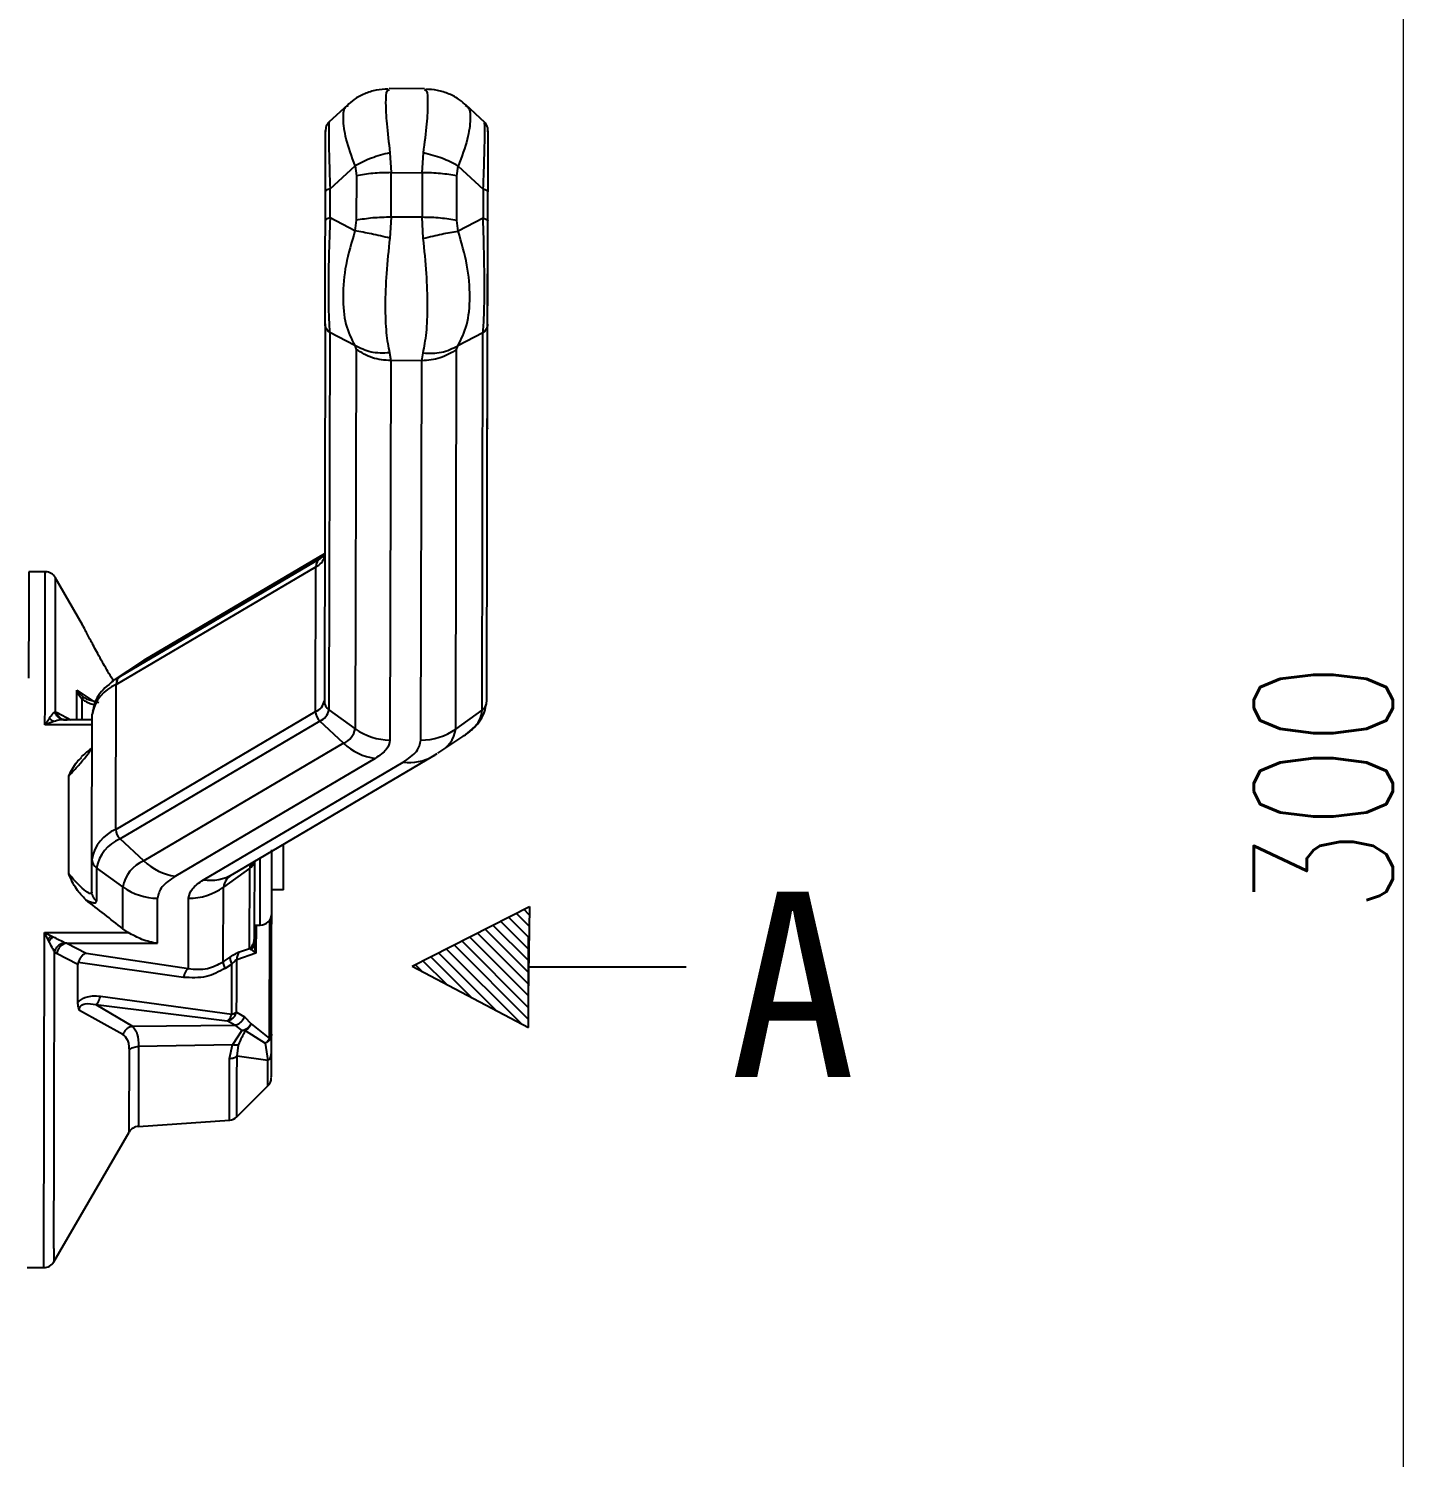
# Model space of a CAD drawing. Header units: millimetres. Extents: x 2371 to 4515, y 843 to 2359.
# Drawn here: x 3139.8 to 3259.9, y 2056.4 to 2179.6 of the extents above; entities that cross this region are included whole.
import ezdxf

# ---------------------------------------------------------------- set-up
doc = ezdxf.new("R2010")
doc.units = ezdxf.units.MM
doc.layers.add('AM_5', color=3, linetype='Continuous', lineweight=25)
doc.layers.add('文字', color=7, linetype='Continuous', lineweight=13)
doc.layers.add('layer 1', color=7, linetype='Continuous')
doc.styles.add('SLDTEXTSTYLE1', font='txt.shx', dxfattribs={"width": 0.7, "bigfont": 'gbcbig.shx'})
doc.styles.add('STYLE1', font='txt.shx', dxfattribs={"width": 0.8, "height": 3, "bigfont": 'hzdx.shx'})
doc.dimstyles.new('SLDDIMSTYLE12$0', dxfattribs={"dimtxt": 12, "dimasz": 10, "dimexe": 0, "dimexo": 0.0625, "dimgap": 0.875, "dimtad": 1, "dimdec": 1, "dimlfac": 1.8, "dimrnd": 1e-09, "dimzin": 12, "dimdsep": 46, "dimtxsty": 'SLDTEXTSTYLE1', "dimcen": 0.09, "dimdle": 8.16, "dimclrd": 3, "dimclre": 3, "dimadec": 0, "dimazin": 3, "dimtfac": 1, "dimtdec": 1, "dimtofl": 0, "dimtmove": 0, "dimatfit": 3, "dimfxl": 0, "dimfrac": 2, "dimtolj": 1, "dimlwd": 5, "dimlwe": 5, "dimarcsym": 0})

# ---------------------------------------------------------------- blocks, each defined once
blk = doc.blocks.new('*D53')
at = {"layer": 'AM_5', "color": 3, "lineweight": 5, "transparency": 16777216}
blk.add_line((3078.42, 2263.51), (3258.25, 2263.51), dxfattribs=at)
at = {"layer": 'AM_5', "color": 3, "linetype": 'Continuous', "lineweight": 5, "transparency": 16777216}
for p, q in [((3258.25, 2253.51), (3258.25, 1974.77)), ((3125.42, 1964.77), (3258.25, 1964.77))]:
    blk.add_line(p, q, dxfattribs=at)
at = {"layer": 'AM_5', "color": 3, "transparency": 16777216}
for points in [[(3256.58, 2253.51), (3259.91, 2253.51), (3258.25, 2263.51)], [(3256.58, 1974.77), (3259.91, 1974.77), (3258.25, 1964.77)]]:
    blk.add_solid(points, dxfattribs=at)
at = {"layer": 'Defpoints', "color": 0, "transparency": 16777216}
for p in [(3078.35, 2263.51), (3125.36, 1964.77), (3258.25, 1964.77)]:
    blk.add_point(p, dxfattribs=at)
at = {"layer": 'AM_5', "color": 0, "transparency": 16777216, "insert": (3251.37, 2114.14), "char_height": 12, "attachment_point": 5, "rotation": 90, "style": 'SLDTEXTSTYLE1'}
blk.add_mtext('\\A1;300', dxfattribs=at)

msp = doc.modelspace()

# ---------------------------------------------------------------- hatches: boundary and pattern name
at = {"layer": 'layer 1'}
h = msp.add_hatch(dxfattribs=at)
h.set_pattern_fill('ANSI31', color=256, scale=0.225, angle=90)
h.set_pattern_definition([(135, (1973.26616, -5018.9445), (-0.50513941, -0.50513941), [])])
h.paths.add_polyline_path([(3182.937, 2103.869), (3172.83, 2098.727), (3182.866, 2093.447), (3182.866, 2098.659)])

# ---------------------------------------------------------------- linework, layer by layer
at = {"color": 7, "linetype": 'Continuous', "lineweight": 25}
for p, q in [((3170.836, 2174.296), (3170.749, 2174.243)), ((3173.905, 2174.39), (3170.836, 2174.396)), ((3173.993, 2174.235), (3173.904, 2174.29)), ((3167.273, 2173.009), (3165.632, 2171.493)), ((3167.263, 2172.923), (3167.323, 2172.951)), ((3177.41, 2172.926), (3177.475, 2172.896)), ((3179.098, 2171.462), (3177.462, 2172.986)), ((3170.912, 2168.866), (3171.021, 2167.152)), ((3173.688, 2167.146), (3173.804, 2168.859)), ((3165.752, 2165.746), (3167.91, 2167.74)), ((3167.91, 2167.74), (3168.021, 2166.883)), ((3176.688, 2166.864), (3176.802, 2167.721)), ((3176.802, 2167.721), (3178.952, 2165.718)), ((3168.021, 2166.883), (3168.013, 2163.038)), ((3171.013, 2163.307), (3171.021, 2167.152)), ((3171.021, 2167.152), (3173.688, 2167.146)), ((3173.688, 2167.146), (3173.68, 2163.301)), ((3176.679, 2163.019), (3176.688, 2166.864)), ((3165.346, 2163.027), (3165.351, 2165.526)), ((3165.746, 2163.247), (3165.752, 2165.746)), ((3178.952, 2165.718), (3178.946, 2163.219)), ((3179.346, 2162.997), (3179.351, 2165.497)), ((3167.898, 2162.135), (3165.746, 2163.247)), ((3168.013, 2163.038), (3167.898, 2162.135)), ((3171.013, 2163.307), (3170.897, 2161.5)), ((3173.68, 2163.301), (3171.013, 2163.307)), ((3173.789, 2161.494), (3173.68, 2163.301)), ((3176.79, 2162.116), (3176.679, 2163.019)), ((3178.946, 2163.219), (3176.79, 2162.116)), ((3179.321, 2151.348), (3179.339, 2159.951)), ((3165.327, 2154.122), (3165.257, 2121.603)), ((3179.257, 2121.573), (3179.327, 2154.092)), ((3165.725, 2153.352), (3165.656, 2120.833)), ((3167.877, 2152.239), (3165.725, 2153.352)), ((3178.925, 2153.324), (3176.769, 2152.22)), ((3178.856, 2120.804), (3178.925, 2153.324)), ((3167.877, 2152.239), (3167.989, 2151.905)), ((3167.989, 2151.905), (3167.919, 2119.194)), ((3170.876, 2151.605), (3170.987, 2150.938)), ((3173.654, 2150.932), (3173.768, 2151.599)), ((3176.586, 2119.175), (3176.655, 2151.887)), ((3176.655, 2151.887), (3176.769, 2152.22)), ((3170.987, 2150.938), (3170.917, 2118.226)), ((3173.654, 2150.932), (3170.987, 2150.938)), ((3173.584, 2118.22), (3173.654, 2150.932)), ((3179.317, 2149.585), (3179.32, 2151.021)), ((3179.312, 2147.21), (3179.316, 2148.801)), ((3179.316, 2149.145), (3179.316, 2149.175)), ((3179.306, 2144.169), (3179.311, 2146.477)), ((3179.302, 2142.234), (3179.305, 2143.825)), ((3165.284, 2134.272), (3149.735, 2125.102)), ((3165.284, 2134.278), (3149.906, 2125.209)), ((3164.9, 2133.892), (3165.284, 2134.147)), ((3165.046, 2133.983), (3164.9, 2133.892)), ((3165.197, 2134.017), (3165.138, 2134.047)), ((3165.279, 2134.022), (3165.284, 2134.099)), ((3141.204, 2132.733), (3139.781, 2132.736)), ((3147.313, 2123.014), (3164.536, 2133.171)), ((3147.677, 2123.735), (3164.9, 2133.892)), ((3164.509, 2120.674), (3164.536, 2133.171)), ((3144.405, 2128.164), (3142.063, 2132.241)), ((3149.4, 2124.892), (3147.302, 2123.502)), ((3147.677, 2123.735), (3149.735, 2125.102)), ((3149.735, 2125.102), (3149.4, 2124.892)), ((3149.904, 2125.207), (3149.541, 2124.959)), ((3149.735, 2125.102), (3149.906, 2125.209)), ((3147.286, 2110.517), (3147.313, 2123.014)), ((3147.302, 2123.502), (3147.677, 2123.735)), ((3143.909, 2119.977), (3143.914, 2122.536)), ((3143.914, 2122.536), (3144.049, 2122.217)), ((3144.109, 2122.274), (3143.914, 2122.536)), ((3143.914, 2122.536), (3145.385, 2121.56)), ((3144.049, 2122.217), (3144.109, 2122.274)), ((3144.049, 2122.217), (3144.346, 2121.773)), ((3144.498, 2121.92), (3144.109, 2122.274)), ((3144.346, 2121.773), (3144.342, 2119.976)), ((3145.81, 2121.432), (3144.818, 2121.732)), ((3142.044, 2120.666), (3142.228, 2120.595)), ((3142.228, 2120.595), (3143.392, 2119.978)), ((3145.228, 2107.964), (3145.255, 2120.461)), ((3147.286, 2110.517), (3164.509, 2120.674)), ((3165.656, 2120.833), (3167.919, 2119.194)), ((3176.586, 2119.175), (3178.856, 2120.804)), ((3141.176, 2119.543), (3141.553, 2120.119)), ((3141.928, 2119.819), (3141.176, 2119.543)), ((3145.253, 2119.534), (3141.176, 2119.543)), ((3142.526, 2120.05), (3142.589, 2120.039)), ((3142.633, 2119.97), (3142.537, 2120.046)), ((3142.909, 2119.974), (3142.631, 2119.961)), ((3145.254, 2119.974), (3142.785, 2119.979)), ((3143.092, 2119.94), (3142.909, 2119.974)), ((3164.87, 2119.858), (3147.647, 2109.701)), ((3166.921, 2117.956), (3164.87, 2119.858)), ((3166.921, 2117.956), (3149.698, 2107.799)), ((3175.113, 2117.141), (3177.21, 2118.532)), ((3157.383, 2106.668), (3174.606, 2116.824)), ((3174.606, 2116.824), (3174.777, 2116.932)), ((3174.607, 2116.826), (3174.971, 2117.074)), ((3175.03, 2117.087), (3175.113, 2117.141)), ((3169.639, 2116.64), (3152.415, 2106.483)), ((3154.833, 2106.168), (3172.056, 2116.325)), ((3149.698, 2107.799), (3147.647, 2109.701)), ((3161.634, 2109.175), (3161.731, 2109.174)), ((3161.723, 2105.307), (3161.731, 2109.174)), ((3145.222, 2105.112), (3145.228, 2107.964)), ((3145.627, 2107.195), (3145.62, 2104.342)), ((3147.89, 2105.556), (3145.627, 2107.195)), ((3158.827, 2107.166), (3156.556, 2105.537)), ((3158.812, 2100.244), (3158.827, 2107.166)), ((3159.228, 2107.756), (3159.217, 2102.51)), ((3159.716, 2102.257), (3159.728, 2108.051)), ((3147.882, 2101.955), (3147.89, 2105.556)), ((3150.879, 2100.698), (3150.888, 2104.588)), ((3153.541, 2098.517), (3153.554, 2104.582)), ((3156.543, 2099.111), (3156.556, 2105.537)), ((3161.723, 2105.307), (3160.723, 2105.309)), ((3148.347, 2101.628), (3147.882, 2101.955)), ((3159.217, 2102.51), (3159.213, 2101.012)), ((3159.216, 2102.258), (3159.716, 2102.257)), ((3159.37, 2102.257), (3159.365, 2099.833)), ((3160.541, 2092.502), (3160.563, 2102.722)), ((3141.076, 2072.733), (3141.137, 2101.643)), ((3141.137, 2101.643), (3148.347, 2101.628)), ((3141.425, 2101.067), (3141.137, 2101.643)), ((3141.137, 2101.643), (3141.714, 2101.346)), ((3141.512, 2100.894), (3141.425, 2101.067)), ((3141.714, 2101.346), (3141.889, 2101.257)), ((3142.868, 2100.779), (3143.051, 2100.714)), ((3143.051, 2100.714), (3144.732, 2099.839)), ((3143.051, 2100.714), (3150.879, 2100.698)), ((3159.203, 2100.618), (3159.187, 2100.795)), ((3159.213, 2101.012), (3159.213, 2100.738)), ((3159.25, 2100.517), (3159.213, 2100.738)), ((3142.183, 2099.807), (3142, 2099.931)), ((3144.018, 2098.872), (3142.183, 2099.807)), ((3144.732, 2099.839), (3153.541, 2098.517)), ((3156.543, 2099.111), (3157.126, 2099.506)), ((3159.365, 2099.833), (3157.707, 2099.285)), ((3157.955, 2099.959), (3158.812, 2100.244)), ((3158.812, 2100.244), (3158.943, 2100.151)), ((3158.944, 2100.151), (3159.365, 2099.833)), ((3159.223, 2100.522), (3159.195, 2100.58)), ((3159.365, 2099.833), (3159.25, 2100.517)), ((3144.011, 2095.595), (3144.018, 2098.872)), ((3144.042, 2099.044), (3144.018, 2098.872)), ((3153.108, 2097.763), (3144.042, 2099.044)), ((3157.292, 2098.91), (3156.709, 2098.53)), ((3157.283, 2094.596), (3157.292, 2098.91)), ((3145.956, 2096.137), (3157.283, 2094.596)), ((3147.899, 2092.839), (3144.164, 2094.91)), ((3145.557, 2095.414), (3148.732, 2093.541)), ((3145.557, 2095.414), (3156.885, 2094.009)), ((3157.698, 2094.748), (3158.362, 2094.36)), ((3148.732, 2093.541), (3157.549, 2093.645)), ((3157.549, 2093.645), (3156.885, 2094.009)), ((3157.549, 2093.645), (3158.158, 2093.177)), ((3158.362, 2094.36), (3158.954, 2093.765)), ((3158.954, 2093.765), (3160.541, 2092.502)), ((3158.158, 2093.177), (3157.341, 2091.952)), ((3158.441, 2093.186), (3158.302, 2093.171)), ((3158.441, 2093.186), (3160.161, 2092.074)), ((3160.161, 2092.074), (3160.398, 2090.583)), ((3160.692, 2091.182), (3160.696, 2092.87)), ((3148.434, 2084.419), (3148.449, 2091.5)), ((3149.246, 2091.804), (3149.231, 2084.915)), ((3157.341, 2091.952), (3149.246, 2091.804)), ((3157.093, 2090.766), (3157.341, 2091.952)), ((3157.731, 2090.966), (3157.856, 2091.925)), ((3160.398, 2090.583), (3157.731, 2090.966)), ((3160.395, 2088.952), (3160.398, 2090.583)), ((3157.72, 2085.736), (3160.394, 2088.399)), ((3160.394, 2088.399), (3160.395, 2088.952)), ((3157.72, 2085.736), (3157.721, 2086.393)), ((3149.231, 2084.915), (3157.084, 2085.447)), ((3141.943, 2073.231), (3148.434, 2084.419)), ((3141.945, 2074.374), (3141.943, 2073.231)), ((3139.653, 2072.736), (3141.076, 2072.733))]:
    msp.add_line(p, q, dxfattribs=at)
at = {"color": 7, "linetype": 'Continuous', "lineweight": 25, "flags": 128}
for points in [[(3165.161, 2134.064), (3165.082, 2134.008), (3165.046, 2133.983)], [(3139.781, 2132.736), (3139.781, 2132.704), (3139.78, 2132.38), (3139.779, 2131.709), (3139.777, 2130.697), (3139.774, 2129.358), (3139.77, 2127.707), (3139.766, 2125.763), (3139.761, 2123.549)], [(3146.974, 2123.27), (3147.21, 2123.439), (3147.302, 2123.502)], [(3179.23, 2121.352), (3179.25, 2121.461), (3179.257, 2121.573)], [(3159.208, 2107.744), (3159.201, 2107.714), (3159.197, 2107.698)], [(3157.698, 2094.748), (3157.699, 2095.294), (3157.7, 2095.848), (3157.701, 2096.407), (3157.702, 2096.973), (3157.704, 2097.544), (3157.705, 2098.12), (3157.706, 2098.701), (3157.707, 2099.285)]]:
    msp.add_lwpolyline(points, dxfattribs=at)
at = {"color": 7, "linetype": 'Continuous', "lineweight": 25}
for centre, radius, start, end in [((3164.027, 2134.365), 1.298, 293.08147, 344.71047), ((3141.202, 2131.733), 1, 29.87752, 88.78166), ((3165.389, 2133.193), 0.854, 124.96394, 181.4796), ((3148.6, 2119.87), 3.397, 112.27537, 169.98802), ((3148.166, 2123.036), 0.854, 124.96424, 181.47959), ((3164.041, 2121.817), 1.235, 292.27534, 349.98804), ((3165.633, 2120.683), 1.124, 180.45492, 227.25342), ((3164.378, 2121.058), 1.297, 292.27555, 349.98754), ((3166.207, 2121.606), 0.95, 180.20287, 234.51476), ((3176.579, 2120.943), 2.281, 310.49638, 356.50834), ((3178.303, 2121.584), 0.956, 305.32842, 345.9426), ((3166.297, 2119.48), 1.647, 292.27534, 349.98804), ((3170.918, 2123.359), 5.133, 234.24005, 269.98181), ((3173.604, 2123.353), 5.133, 269.77321, 305.51496), ((3173.836, 2119.616), 2.785, 297.28452, 350.89381), ((3174.133, 2123.27), 5.649, 303.00168, 314.03972), ((3170.347, 2121.567), 4.978, 226.51011, 261.8155), ((3172.609, 2120.259), 3.973, 261.99352, 300.1682), ((3148.573, 2107.374), 3.397, 112.27534, 169.98804), ((3148.911, 2106.615), 3.335, 112.27534, 169.98804), ((3148.409, 2110.526), 1.124, 180.45496, 227.25325), ((3146.178, 2107.968), 0.95, 180.20285, 234.51412), ((3150.829, 2105.037), 2.985, 112.27534, 169.98804), ((3153.124, 2111.411), 4.978, 226.51012, 261.8155), ((3158.27, 2107.949), 0.96, 305.41486, 344.83941), ((3159.605, 2107.141), 0.779, 142.71658, 178.13099), ((3155.386, 2110.103), 3.973, 261.99352, 300.1682), ((3158.084, 2105.29), 1.547, 116.74671, 170.79661), ((3150.889, 2109.721), 5.133, 234.24006, 269.98181), ((3153.575, 2109.715), 5.133, 269.77306, 305.51487), ((3159.718, 2103.257), 1, 269.87751, 359.87751), ((3158.647, 2099.322), 0.941, 137.39243, 182.2552), ((3159.688, 2089.107), 1, 314.87872, 359.87751), ((3149.299, 2083.917), 1, 93.87747, 149.87695), ((3157.014, 2086.445), 1, 274.41022, 314.87938), ((3141.078, 2073.733), 1, 269.87751, 329.8775)]:
    msp.add_arc(centre, radius, start, end, dxfattribs=at)
msp.add_ellipse((3135.884, 2102.744), major_axis=(39.739, -29.602), ratio=0.1347016, start_param=1.3656679, end_param=1.4483144, dxfattribs=at)
for points, knots in [([(3170.751, 2174.353), (3170.41, 2174.335), (3169.72, 2174.299), (3168.726, 2173.976), (3167.874, 2173.531), (3167.429, 2173.122), (3167.242, 2172.949)], [0, 0, 0, 0, 0.2636482, 0.533255, 0.8030343, 1, 1, 1, 1]), ([(3170.749, 2174.243), (3170.71, 2174.236), (3170.572, 2174.209), (3170.52, 2173.232), (3170.597, 2171.454), (3170.806, 2169.738), (3170.912, 2168.866)], [0, 0, 0, 0, 0.1160538, 0.4072247, 0.6985704, 1, 1, 1, 1]), ([(3173.804, 2168.859), (3173.915, 2169.731), (3174.131, 2171.446), (3174.216, 2173.223), (3174.169, 2174.198), (3174.032, 2174.227), (3173.993, 2174.235)], [0, 0, 0, 0, 0.3023528, 0.5946015, 0.8866637, 1, 1, 1, 1]), ([(3177.498, 2172.922), (3177.31, 2173.096), (3176.866, 2173.508), (3176.015, 2173.957), (3175.022, 2174.284), (3174.333, 2174.324), (3173.992, 2174.344)], [0, 0, 0, 0, 0.1977901, 0.4672889, 0.7366185, 1, 1, 1, 1]), ([(3167.91, 2167.74), (3167.619, 2168.544), (3167.046, 2170.127), (3166.85, 2171.84), (3166.935, 2172.796), (3167.228, 2172.91), (3167.263, 2172.923)], [0, 0, 0, 0, 0.32510353, 0.63958996, 0.95632055, 1, 1, 1, 1]), ([(3177.475, 2172.896), (3177.511, 2172.882), (3177.801, 2172.766), (3177.878, 2171.812), (3177.677, 2170.104), (3177.097, 2168.524), (3176.802, 2167.721)], [0, 0, 0, 0, 0.0437585, 0.3588199, 0.6740807, 1, 1, 1, 1]), ([(3165.635, 2171.486), (3165.623, 2171.476), (3165.553, 2171.413), (3165.465, 2171.26), (3165.378, 2171.041), (3165.368, 2170.886), (3165.363, 2170.809)], [0, 0, 0, 0, 0.0623363, 0.3776324, 0.693034, 1, 1, 1, 1]), ([(3165.69, 2171.427), (3165.682, 2171.457), (3165.644, 2171.595), (3165.627, 2170.734), (3165.651, 2168.773), (3165.716, 2166.807), (3165.752, 2165.746)], [0, 0, 0, 0, 0.0799609, 0.3699951, 0.6599223, 1, 1, 1, 1]), ([(3178.952, 2165.718), (3178.991, 2166.77), (3179.065, 2168.727), (3179.098, 2170.692), (3179.085, 2171.564), (3179.047, 2171.425), (3179.038, 2171.394)], [0, 0, 0, 0, 0.3373309, 0.6273478, 0.9171835, 1, 1, 1, 1]), ([(3179.363, 2170.779), (3179.358, 2170.856), (3179.348, 2171.012), (3179.262, 2171.231), (3179.175, 2171.383), (3179.106, 2171.446), (3179.095, 2171.456)], [0, 0, 0, 0, 0.3080927, 0.6246521, 0.9411056, 1, 1, 1, 1]), ([(3165.351, 2165.526), (3165.353, 2166.506), (3165.356, 2167.904), (3165.359, 2169.299), (3165.361, 2170.059), (3165.362, 2170.545), (3165.363, 2170.839), (3165.362, 2170.739), (3165.362, 2170.704)], [0, 0, 0, 0, 0.3430655, 0.489647, 0.6330797, 0.7764735, 0.9232465, 1, 1, 1, 1]), ([(3179.362, 2170.671), (3179.362, 2170.706), (3179.363, 2170.808), (3179.362, 2170.508), (3179.361, 2170.018), (3179.359, 2169.253), (3179.356, 2167.86), (3179.353, 2166.469), (3179.351, 2165.497)], [0, 0, 0, 0, 0.0793091, 0.2259045, 0.3693521, 0.5127847, 0.6595677, 1, 1, 1, 1]), ([(3170.912, 2168.866), (3170.369, 2168.726), (3169.281, 2168.448), (3168.367, 2167.976), (3167.91, 2167.74)], [0, 0, 0, 0, 0.5000023, 1, 1, 1, 1]), ([(3176.802, 2167.721), (3176.346, 2167.959), (3175.434, 2168.435), (3174.348, 2168.718), (3173.804, 2168.859)], [0, 0, 0, 0, 0.4999977, 1, 1, 1, 1]), ([(3165.327, 2154.122), (3165.328, 2154.499), (3165.329, 2155.037), (3165.332, 2156.369), (3165.334, 2157.445), (3165.337, 2158.658), (3165.341, 2160.543), (3165.344, 2162.005), (3165.346, 2163.027)], [0, 0, 0, 0, 0.2713523, 0.38737, 0.5008964, 0.614411, 0.7305771, 1, 1, 1, 1]), ([(3165.746, 2163.247), (3165.707, 2162.125), (3165.633, 2160.039), (3165.596, 2157.046), (3165.621, 2154.618), (3165.689, 2153.796), (3165.725, 2153.352)], [0, 0, 0, 0, 0.2683795, 0.4991161, 0.7297085, 1, 1, 1, 1]), ([(3178.925, 2153.324), (3178.963, 2153.763), (3179.034, 2154.58), (3179.07, 2156.992), (3179.046, 2159.992), (3178.981, 2162.087), (3178.946, 2163.219)], [0, 0, 0, 0, 0.2680966, 0.4988227, 0.7294637, 1, 1, 1, 1]), ([(3179.327, 2154.092), (3179.328, 2154.465), (3179.329, 2154.999), (3179.332, 2156.321), (3179.334, 2157.395), (3179.337, 2158.605), (3179.341, 2160.496), (3179.344, 2161.967), (3179.346, 2162.997)], [0, 0, 0, 0, 0.2691806, 0.3853625, 0.4988695, 0.6124074, 0.7284377, 1, 1, 1, 1]), ([(3167.898, 2162.135), (3167.605, 2161.153), (3167.028, 2159.221), (3166.794, 2156.419), (3167.017, 2153.941), (3167.587, 2152.813), (3167.877, 2152.239)], [0, 0, 0, 0, 0.2541677, 0.5000156, 0.7457168, 1, 1, 1, 1]), ([(3170.897, 2161.5), (3170.357, 2161.628), (3169.27, 2161.886), (3168.357, 2162.051), (3167.898, 2162.135)], [0, 0, 0, 0, 0.4968676, 1, 1, 1, 1]), ([(3170.897, 2161.5), (3170.787, 2160.48), (3170.57, 2158.472), (3170.477, 2155.641), (3170.559, 2153.193), (3170.769, 2152.141), (3170.876, 2151.605)], [0, 0, 0, 0, 0.2542602, 0.5000155, 0.7456229, 1, 1, 1, 1]), ([(3173.768, 2151.599), (3173.877, 2152.134), (3174.091, 2153.185), (3174.183, 2155.633), (3174.102, 2158.464), (3173.894, 2160.473), (3173.789, 2161.494)], [0, 0, 0, 0, 0.2543723, 0.4999845, 0.7457353, 1, 1, 1, 1]), ([(3173.789, 2161.494), (3174.333, 2161.621), (3175.42, 2161.873), (3176.333, 2162.035), (3176.79, 2162.116)], [0, 0, 0, 0, 0.5000008, 1, 1, 1, 1]), ([(3176.769, 2152.22), (3177.059, 2152.788), (3177.634, 2153.912), (3177.87, 2156.389), (3177.647, 2159.198), (3177.079, 2161.132), (3176.79, 2162.116)], [0, 0, 0, 0, 0.2523714, 0.4999867, 0.7458393, 1, 1, 1, 1]), ([(3170.876, 2151.605), (3170.332, 2151.59), (3169.245, 2151.56), (3168.333, 2152.013), (3167.877, 2152.239)], [0, 0, 0, 0, 0.4999999, 1, 1, 1, 1]), ([(3173.768, 2151.599), (3174.308, 2151.582), (3175.395, 2151.547), (3176.309, 2151.995), (3176.769, 2152.221)], [0, 0, 0, 0, 0.49686743, 1, 1, 1, 1]), ([(3179.308, 2145.268), (3179.308, 2145.373), (3179.309, 2145.644), (3179.31, 2146.188), (3179.311, 2146.729), (3179.311, 2146.842)], [0, 0, 0, 0, 0.3316011, 0.8605175, 1, 1, 1, 1]), ([(3179.308, 2145.079), (3179.308, 2145.074), (3179.308, 2145.058), (3179.308, 2145.184), (3179.308, 2145.268)], [0, 0, 0, 0, 0.3310024, 1, 1, 1, 1]), ([(3141.176, 2119.543), (3141.179, 2120.948), (3141.185, 2123.758), (3141.192, 2127.184), (3141.198, 2129.906), (3141.202, 2131.739), (3141.204, 2132.682), (3141.204, 2132.635), (3141.204, 2132.618)], [0, 0, 0, 0, 0.1799587, 0.3599173, 0.539876, 0.7198347, 0.8997934, 1, 1, 1, 1]), ([(3142.069, 2132.193), (3142.069, 2132.205), (3142.069, 2132.309), (3142.068, 2131.877), (3142.066, 2130.857), (3142.062, 2129.148), (3142.057, 2126.858), (3142.051, 2124.053), (3142.046, 2121.795), (3142.044, 2120.666)], [0, 0, 0, 0, 0.0217233, 0.1847696, 0.3478159, 0.5108621, 0.6739081, 0.8369541, 1, 1, 1, 1]), ([(3147.097, 2123.293), (3147.024, 2123.412), (3146.716, 2123.915), (3146.23, 2124.761), (3145.633, 2125.835), (3145.093, 2126.842), (3144.646, 2127.701), (3144.415, 2128.15), (3144.405, 2128.16), (3144.403, 2128.163)], [0, 0, 0, 0, 0.0645029, 0.2723656, 0.3928511, 0.5848746, 0.7776318, 0.9511742, 1, 1, 1, 1]), ([(3147.066, 2123.338), (3146.571, 2122.925), (3145.578, 2122.096), (3145.381, 2121.154), (3145.282, 2120.682)], [0, 0, 0, 0, 0.4978748, 1, 1, 1, 1]), ([(3144.498, 2121.92), (3144.485, 2121.913), (3144.459, 2121.9), (3144.384, 2121.816), (3144.346, 2121.773)], [0, 0, 0, 0, 0.4911669, 1, 1, 1, 1]), ([(3144.346, 2121.773), (3144.454, 2121.702), (3144.683, 2121.55), (3145.076, 2121.367), (3145.349, 2121.302), (3145.492, 2121.268)], [0, 0, 0, 0, 0.2969994, 0.6323688, 1, 1, 1, 1]), ([(3144.827, 2121.731), (3144.805, 2121.74), (3144.698, 2121.789), (3144.587, 2121.862), (3144.498, 2121.92)], [0, 0, 0, 0, 0.2007968, 1, 1, 1, 1]), ([(3141.553, 2120.119), (3141.653, 2120.254), (3141.829, 2120.492), (3141.979, 2120.614), (3142.044, 2120.666)], [0, 0, 0, 0, 0.5684211, 1, 1, 1, 1]), ([(3142.909, 2119.974), (3142.814, 2119.979), (3142.618, 2119.99), (3142.355, 2120.139), (3142.145, 2120.369), (3142.077, 2120.569), (3142.044, 2120.666)], [0, 0, 0, 0, 0.2432277, 0.5000045, 0.7567789, 1, 1, 1, 1]), ([(3143.092, 2119.94), (3142.994, 2119.936), (3142.791, 2119.928), (3142.52, 2120.063), (3142.313, 2120.29), (3142.255, 2120.496), (3142.228, 2120.595)], [0, 0, 0, 0, 0.2423329, 0.4999383, 0.7575772, 1, 1, 1, 1]), ([(3177.447, 2118.696), (3177.941, 2119.108), (3178.934, 2119.938), (3179.131, 2120.879), (3179.23, 2121.352)], [0, 0, 0, 0, 0.4978748, 1, 1, 1, 1]), ([(3141.928, 2119.819), (3141.862, 2119.856), (3141.73, 2119.931), (3141.612, 2120.056), (3141.553, 2120.119)], [0, 0, 0, 0, 0.4999991, 1, 1, 1, 1]), ([(3142.631, 2119.961), (3142.591, 2119.959), (3142.377, 2119.953), (3142.13, 2119.879), (3141.928, 2119.819)], [0, 0, 0, 0, 0.1842245, 1, 1, 1, 1]), ([(3143.243, 2115.134), (3143.524, 2115.439), (3144.026, 2115.984), (3144.625, 2116.689), (3144.957, 2117.112), (3145.121, 2117.339), (3145.174, 2117.435), (3145.198, 2117.476)], [0, 0, 0, 0, 0.3800989, 0.6787149, 0.8002606, 0.9135692, 1, 1, 1, 1]), ([(3143.243, 2115.134), (3143.435, 2115.546), (3143.711, 2116.141), (3144.188, 2116.599), (3144.334, 2116.739)], [0, 0, 0, 0, 0.6940675, 1, 1, 1, 1]), ([(3145.203, 2117.476), (3145.15, 2117.455), (3145.039, 2117.409), (3144.711, 2117.122), (3144.425, 2116.886), (3144.296, 2116.779)], [0, 0, 0, 0, 0.3370915, 0.7019386, 1, 1, 1, 1]), ([(3145.198, 2117.476), (3145.204, 2117.486), (3145.245, 2117.555), (3145.247, 2117.584), (3145.249, 2117.608)], [0, 0, 0, 0, 0.14984552, 1, 1, 1, 1]), ([(3160.696, 2092.87), (3160.698, 2093.809), (3160.702, 2095.719), (3160.71, 2099.258), (3160.718, 2102.969), (3160.724, 2106.204), (3160.728, 2107.959), (3160.73, 2108.62)], [0, 0, 0, 0, 0.2139671, 0.435408, 0.656849, 0.8708161, 1, 1, 1, 1]), ([(3160.718, 2103.255), (3160.718, 2103.328), (3160.719, 2103.441), (3160.72, 2104.127), (3160.722, 2104.837), (3160.723, 2105.718), (3160.726, 2106.998), (3160.728, 2108.063), (3160.73, 2108.755)], [0, 0, 0, 0, 0.2394568, 0.3683607, 0.5, 0.6316393, 0.7605432, 1, 1, 1, 1]), ([(3144.696, 2104.44), (3144.411, 2104.742), (3143.787, 2105.402), (3143.423, 2106.231), (3143.225, 2106.681)], [0, 0, 0, 0, 0.4568472, 1, 1, 1, 1]), ([(3145.172, 2105.006), (3145.149, 2104.995), (3145.095, 2104.972), (3144.931, 2105.038), (3144.601, 2105.254), (3144.004, 2105.797), (3143.505, 2106.364), (3143.225, 2106.681)], [0, 0, 0, 0, 0.0880689, 0.2011384, 0.3224176, 0.6207055, 1, 1, 1, 1]), ([(3157.391, 2106.675), (3157.377, 2106.666), (3157.359, 2106.655), (3157.386, 2106.669), (3157.392, 2106.672)], [0, 0, 0, 0, 0.7721606, 1, 1, 1, 1]), ([(3144.696, 2104.44), (3144.836, 2104.375), (3145.109, 2104.248), (3145.398, 2104.18), (3145.586, 2104.201), (3145.609, 2104.294), (3145.62, 2104.342)], [0, 0, 0, 0, 0.2643449, 0.5180732, 0.7521058, 1, 1, 1, 1]), ([(3145.222, 2105.112), (3145.22, 2105.067), (3145.219, 2105.014), (3145.178, 2105.007), (3145.172, 2105.006)], [0, 0, 0, 0, 0.8613584, 1, 1, 1, 1]), ([(3145.254, 2104.875), (3145.252, 2104.88), (3145.224, 2104.955), (3145.223, 2105.036), (3145.222, 2105.112)], [0, 0, 0, 0, 0.0712594, 1, 1, 1, 1]), ([(3145.62, 2104.342), (3145.562, 2104.391), (3145.445, 2104.488), (3145.32, 2104.673), (3145.276, 2104.809), (3145.254, 2104.875)], [0, 0, 0, 0, 0.3420823, 0.6841646, 1, 1, 1, 1]), ([(3141.425, 2101.067), (3141.471, 2101.116), (3141.565, 2101.213), (3141.664, 2101.302), (3141.714, 2101.346)], [0, 0, 0, 0, 0.5, 1, 1, 1, 1]), ([(3141.889, 2101.257), (3141.824, 2101.202), (3141.692, 2101.09), (3141.573, 2100.96), (3141.512, 2100.894)], [0, 0, 0, 0, 0.4869219, 1, 1, 1, 1]), ([(3142, 2099.931), (3141.932, 2100.064), (3141.782, 2100.356), (3141.607, 2100.704), (3141.512, 2100.894)], [0, 0, 0, 0, 0.4544713, 1, 1, 1, 1]), ([(3141.889, 2101.257), (3142.067, 2101.167), (3142.415, 2100.991), (3142.719, 2100.848), (3142.868, 2100.779)], [0, 0, 0, 0, 0.5125457, 1, 1, 1, 1]), ([(3142, 2099.931), (3142.033, 2100.028), (3142.102, 2100.226), (3142.313, 2100.488), (3142.577, 2100.69), (3142.772, 2100.75), (3142.868, 2100.779)], [0, 0, 0, 0, 0.24321933, 0.49998917, 0.75676549, 1, 1, 1, 1]), ([(3143.051, 2100.714), (3142.953, 2100.69), (3142.749, 2100.638), (3142.478, 2100.424), (3142.269, 2100.136), (3142.212, 2099.914), (3142.183, 2099.807)], [0, 0, 0, 0, 0.2423132, 0.4999118, 0.7575586, 1, 1, 1, 1]), ([(3150.879, 2100.698), (3150.875, 2100.698), (3150.427, 2100.755), (3149.56, 2100.962), (3148.741, 2101.412), (3148.347, 2101.628)], [0, 0, 0, 0, 0.0050146, 0.5222206, 1, 1, 1, 1]), ([(3158.943, 2100.151), (3158.983, 2100.191), (3159.063, 2100.273), (3159.147, 2100.419), (3159.202, 2100.575), (3159.209, 2100.684), (3159.213, 2100.738)], [0, 0, 0, 0, 0.2446462, 0.4957492, 0.7490338, 1, 1, 1, 1]), ([(3141.945, 2074.374), (3141.946, 2074.84), (3141.948, 2075.773), (3141.953, 2077.944), (3141.958, 2080.623), (3141.965, 2083.808), (3141.973, 2087.412), (3141.981, 2091.36), (3141.99, 2095.557), (3141.997, 2098.473), (3142, 2099.931)], [0, 0, 0, 0, 0.1249998, 0.2499997, 0.3749996, 0.4999996, 0.6249996, 0.7499997, 0.8749998, 1, 1, 1, 1]), ([(3144.732, 2099.839), (3144.731, 2099.838), (3144.729, 2099.838), (3144.724, 2099.836), (3144.705, 2099.831), (3144.634, 2099.807), (3144.497, 2099.736), (3144.31, 2099.571), (3144.141, 2099.328), (3144.073, 2099.134), (3144.042, 2099.044)], [0, 0, 0, 0, 0.0021587, 0.0060527, 0.0190753, 0.0664028, 0.2502171, 0.5000718, 0.7657091, 1, 1, 1, 1]), ([(3157.126, 2099.506), (3157.121, 2099.475), (3157.112, 2099.413), (3157.141, 2099.27), (3157.199, 2099.101), (3157.262, 2098.973), (3157.292, 2098.91)], [0, 0, 0, 0, 0.2465016, 0.5, 0.7534984, 1, 1, 1, 1]), ([(3157.126, 2099.506), (3157.291, 2099.613), (3157.605, 2099.817), (3157.842, 2099.913), (3157.955, 2099.959)], [0, 0, 0, 0, 0.5248892, 1, 1, 1, 1]), ([(3156.709, 2098.53), (3156.173, 2098.252), (3155.008, 2097.647), (3153.773, 2097.722), (3153.108, 2097.763)], [0, 0, 0, 0, 0.4609247, 1, 1, 1, 1]), ([(3153.541, 2098.517), (3153.497, 2098.488), (3153.408, 2098.43), (3153.283, 2098.253), (3153.176, 2098.027), (3153.13, 2097.85), (3153.108, 2097.763)], [0, 0, 0, 0, 0.2450812, 0.5000044, 0.7549251, 1, 1, 1, 1]), ([(3153.541, 2098.517), (3154.093, 2098.462), (3155.106, 2098.36), (3156.093, 2098.876), (3156.543, 2099.111)], [0, 0, 0, 0, 0.5442934, 1, 1, 1, 1]), ([(3156.543, 2099.111), (3156.539, 2099.081), (3156.53, 2099.021), (3156.56, 2098.882), (3156.618, 2098.717), (3156.679, 2098.592), (3156.709, 2098.53)], [0, 0, 0, 0, 0.2468964, 0.5003993, 0.7536943, 1, 1, 1, 1]), ([(3157.707, 2099.285), (3157.681, 2099.272), (3157.626, 2099.245), (3157.483, 2099.128), (3157.371, 2099.001), (3157.292, 2098.91)], [0, 0, 0, 0, 0.2120064, 0.4434905, 1, 1, 1, 1]), ([(3144.011, 2095.595), (3144.109, 2095.692), (3144.317, 2095.897), (3144.76, 2096.081), (3145.319, 2096.187), (3145.729, 2096.155), (3145.956, 2096.137)], [0, 0, 0, 0, 0.1823359, 0.3887892, 0.661241, 1, 1, 1, 1]), ([(3145.557, 2095.414), (3145.599, 2095.443), (3145.683, 2095.502), (3145.797, 2095.671), (3145.894, 2095.886), (3145.936, 2096.054), (3145.956, 2096.137)], [0, 0, 0, 0, 0.2454954, 0.5, 0.7545046, 1, 1, 1, 1]), ([(3144.164, 2094.91), (3144.118, 2095.01), (3144.032, 2095.194), (3144.018, 2095.469), (3144.011, 2095.595)], [0, 0, 0, 0, 0.54168345, 1, 1, 1, 1]), ([(3144.164, 2094.91), (3144.159, 2094.944), (3144.149, 2095.01), (3144.157, 2095.114), (3144.191, 2095.215), (3144.253, 2095.303), (3144.334, 2095.371), (3144.464, 2095.44), (3144.895, 2095.55), (3145.259, 2095.475), (3145.557, 2095.414)], [0, 0, 0, 0, 0.0568929, 0.1087605, 0.1566899, 0.2041437, 0.2548575, 0.3103406, 0.4336006, 1, 1, 1, 1]), ([(3156.885, 2094.009), (3156.923, 2094.033), (3157.002, 2094.081), (3157.112, 2094.216), (3157.211, 2094.387), (3157.259, 2094.527), (3157.283, 2094.596)], [0, 0, 0, 0, 0.2434778, 0.4957413, 0.7502205, 1, 1, 1, 1]), ([(3157.283, 2094.596), (3157.365, 2094.616), (3157.529, 2094.654), (3157.641, 2094.717), (3157.698, 2094.748)], [0, 0, 0, 0, 0.5, 1, 1, 1, 1]), ([(3148.732, 2093.541), (3148.644, 2093.521), (3148.464, 2093.48), (3148.22, 2093.32), (3148.017, 2093.103), (3147.938, 2092.925), (3147.899, 2092.839)], [0, 0, 0, 0, 0.2446204, 0.4999949, 0.7553723, 1, 1, 1, 1]), ([(3148.732, 2093.541), (3148.887, 2093.351), (3149.182, 2092.99), (3149.225, 2092.185), (3149.246, 2091.804)], [0, 0, 0, 0, 0.5262167, 1, 1, 1, 1]), ([(3156.885, 2094.009), (3156.971, 2094.031), (3157.103, 2094.064), (3157.246, 2094.15), (3157.315, 2094.2), (3157.349, 2094.228), (3157.365, 2094.242), (3157.374, 2094.25), (3157.379, 2094.254), (3157.381, 2094.256), (3157.382, 2094.257), (3157.382, 2094.257), (3157.382, 2094.257), (3157.382, 2094.257)], [0, 0, 0, 0, 0.4878415, 0.7421687, 0.8707162, 0.9351657, 0.9674126, 0.9835388, 0.9955544, 0.9987325, 0.9996036, 0.9998609, 1, 1, 1, 1]), ([(3157.549, 2093.645), (3157.635, 2093.667), (3157.81, 2093.71), (3158.049, 2093.874), (3158.247, 2094.094), (3158.324, 2094.273), (3158.362, 2094.36)], [0, 0, 0, 0, 0.2440114, 0.4991729, 0.7547749, 1, 1, 1, 1]), ([(3158.158, 2093.177), (3158.24, 2093.199), (3158.404, 2093.243), (3158.614, 2093.369), (3158.811, 2093.539), (3158.901, 2093.68), (3158.954, 2093.765)], [0, 0, 0, 0, 0.25004, 0.5000807, 0.7004278, 1, 1, 1, 1]), ([(3158.954, 2093.765), (3158.894, 2093.644), (3158.773, 2093.403), (3158.552, 2093.258), (3158.441, 2093.186)], [0, 0, 0, 0, 0.5000043, 1, 1, 1, 1]), ([(3148.449, 2091.5), (3148.441, 2091.662), (3148.426, 2091.985), (3148.273, 2092.502), (3148.049, 2092.704), (3147.899, 2092.839)], [0, 0, 0, 0, 0.2478447, 0.4971114, 1, 1, 1, 1]), ([(3157.856, 2091.925), (3157.963, 2092.169), (3158.14, 2092.573), (3158.327, 2092.936), (3158.409, 2093.11), (3158.433, 2093.165), (3158.441, 2093.186)], [0, 0, 0, 0, 0.5043385, 0.8341109, 0.9378515, 1, 1, 1, 1]), ([(3158.302, 2093.171), (3158.302, 2093.171), (3158.301, 2093.171), (3158.298, 2093.171), (3158.291, 2093.171), (3158.274, 2093.171), (3158.23, 2093.171), (3158.189, 2093.174), (3158.158, 2093.177)], [0, 0, 0, 0, 0.0073615, 0.0208826, 0.0663986, 0.1545232, 0.3592931, 1, 1, 1, 1]), ([(3160.161, 2092.074), (3160.239, 2092.133), (3160.394, 2092.25), (3160.492, 2092.418), (3160.541, 2092.502)], [0, 0, 0, 0, 0.5000005, 1, 1, 1, 1]), ([(3160.516, 2092.356), (3160.513, 2092.352), (3160.506, 2092.342), (3160.482, 2092.312), (3160.434, 2092.257), (3160.331, 2092.166), (3160.229, 2092.111), (3160.161, 2092.074)], [0, 0, 0, 0, 0.0307811, 0.0828758, 0.2510228, 0.5009978, 1, 1, 1, 1]), ([(3160.696, 2092.87), (3160.687, 2092.777), (3160.67, 2092.599), (3160.577, 2092.433), (3160.521, 2092.362), (3160.516, 2092.356)], [0, 0, 0, 0, 0.5003012, 0.9588669, 1, 1, 1, 1]), ([(3157.856, 2091.925), (3157.778, 2091.915), (3157.621, 2091.894), (3157.434, 2091.932), (3157.341, 2091.952)], [0, 0, 0, 0, 0.4978424, 1, 1, 1, 1]), ([(3157.721, 2086.393), (3157.722, 2086.904), (3157.724, 2087.925), (3157.729, 2089.952), (3157.731, 2090.966)], [0, 0, 0, 0, 0.5000002, 1, 1, 1, 1]), ([(3160.688, 2089.2), (3160.688, 2089.178), (3160.688, 2089.106), (3160.689, 2089.735), (3160.691, 2090.707), (3160.692, 2091.182)], [0, 0, 0, 0, 0.1820669, 0.6002821, 1, 1, 1, 1]), ([(3157.082, 2085.488), (3157.082, 2085.475), (3157.081, 2085.282), (3157.083, 2086.029), (3157.086, 2087.716), (3157.091, 2089.749), (3157.093, 2090.766)], [0, 0, 0, 0, 0.0247287, 0.3498191, 0.6749096, 1, 1, 1, 1])]:
    msp.add_open_spline(points, degree=3, knots=knots, dxfattribs=at)
for points in [[(3171.021, 2167.152), (3170.481, 2167.141), (3169.4, 2167.118), (3168.48, 2166.961), (3168.021, 2166.883)], [(3176.688, 2166.864), (3176.228, 2166.945), (3175.31, 2167.106), (3174.229, 2167.133), (3173.688, 2167.146)], [(3165.752, 2165.746), (3165.693, 2165.732), (3165.575, 2165.705), (3165.45, 2165.65), (3165.367, 2165.59), (3165.357, 2165.548), (3165.351, 2165.526)], [(3179.351, 2165.497), (3179.346, 2165.518), (3179.336, 2165.56), (3179.253, 2165.621), (3179.128, 2165.676), (3179.01, 2165.704), (3178.952, 2165.718)], [(3165.746, 2163.247), (3165.688, 2163.233), (3165.57, 2163.205), (3165.445, 2163.151), (3165.362, 2163.091), (3165.351, 2163.048), (3165.346, 2163.027)], [(3171.013, 2163.307), (3170.473, 2163.296), (3169.391, 2163.273), (3168.472, 2163.116), (3168.013, 2163.038)], [(3176.679, 2163.019), (3176.22, 2163.1), (3175.302, 2163.261), (3174.22, 2163.288), (3173.68, 2163.301)], [(3178.946, 2163.219), (3179.005, 2163.205), (3179.123, 2163.176), (3179.248, 2163.122), (3179.331, 2163.061), (3179.341, 2163.019), (3179.346, 2162.997)], [(3165.725, 2153.352), (3165.667, 2153.4), (3165.549, 2153.498), (3165.425, 2153.688), (3165.342, 2153.899), (3165.332, 2154.047), (3165.327, 2154.122)], [(3179.327, 2154.092), (3179.322, 2154.017), (3179.311, 2153.869), (3179.227, 2153.659), (3179.102, 2153.469), (3178.984, 2153.372), (3178.925, 2153.324)], [(3170.987, 2150.938), (3170.446, 2150.982), (3169.365, 2151.071), (3168.448, 2151.627), (3167.989, 2151.905)], [(3176.655, 2151.887), (3176.195, 2151.611), (3175.275, 2151.058), (3174.194, 2150.974), (3173.654, 2150.932)], [(3170.917, 2118.226), (3170.861, 2117.952), (3170.75, 2117.403), (3170.009, 2116.894), (3169.639, 2116.64)], [(3172.056, 2116.325), (3172.499, 2116.629), (3173.384, 2117.237), (3173.517, 2117.893), (3173.584, 2118.22)], [(3143.225, 2106.681), (3143.229, 2108.135), (3143.235, 2111.041), (3143.24, 2113.77), (3143.243, 2115.134)], [(3152.415, 2106.483), (3151.973, 2106.179), (3151.087, 2105.571), (3150.954, 2104.916), (3150.888, 2104.588)], [(3153.554, 2104.582), (3153.61, 2104.856), (3153.721, 2105.405), (3154.462, 2105.914), (3154.833, 2106.168)], [(3158.812, 2100.244), (3158.871, 2100.292), (3158.988, 2100.389), (3159.114, 2100.579), (3159.197, 2100.789), (3159.208, 2100.938), (3159.213, 2101.012)], [(3157.382, 2094.257), (3157.45, 2094.328), (3157.587, 2094.471), (3157.661, 2094.656), (3157.698, 2094.748)], [(3160.541, 2092.502), (3160.586, 2092.56), (3160.675, 2092.675), (3160.689, 2092.805), (3160.696, 2092.87)], [(3148.449, 2091.5), (3148.495, 2091.542), (3148.587, 2091.625), (3148.781, 2091.718), (3149.003, 2091.783), (3149.165, 2091.797), (3149.246, 2091.804)], [(3157.093, 2090.766), (3157.212, 2090.779), (3157.451, 2090.806), (3157.638, 2090.912), (3157.731, 2090.966)], [(3160.398, 2090.583), (3160.442, 2090.625), (3160.53, 2090.707), (3160.621, 2090.856), (3160.681, 2091.016), (3160.689, 2091.126), (3160.692, 2091.182)]]:
    msp.add_open_spline(points, degree=3, dxfattribs=at)
at = {"layer": 'layer 1'}
for p, q in [((3172.83, 2098.727), (3182.937, 2103.869)), ((3182.937, 2103.869), (3182.83, 2096.011)), ((3182.866, 2093.447), (3182.866, 2101.307)), ((3172.83, 2098.727), (3182.866, 2093.447)), ((3182.866, 2098.659), (3196.461, 2098.659))]:
    msp.add_line(p, q, dxfattribs=at)

# ---------------------------------------------------------------- texts
at = {"layer": '文字', "insert": (3205.638, 2097.164), "char_height": 16, "width": 240, "attachment_point": 5, "style": 'STYLE1'}
msp.add_mtext('\\pt176;{\\fSimSun|b0|i0|c134|p2;\\W1;A}', dxfattribs=at)

# ---------------------------------------------------------------- dimensions: what is measured, and where the dimension line sits
at = {"layer": 'AM_5'}
dim = msp.add_linear_dim(base=(3258.247, 1964.767), p1=(3078.354, 2263.507), p2=(3125.355, 1964.767), angle=90, text='300', dimstyle='SLDDIMSTYLE12$0', override={"dimlfac": 1, "dimpost": ''}, dxfattribs=at)
dim.commit()
dim.dimension.update_dxf_attribs({"geometry": '*D53', "text_midpoint": (3251.372, 2114.137)})

doc.saveas('drawing.dxf')
